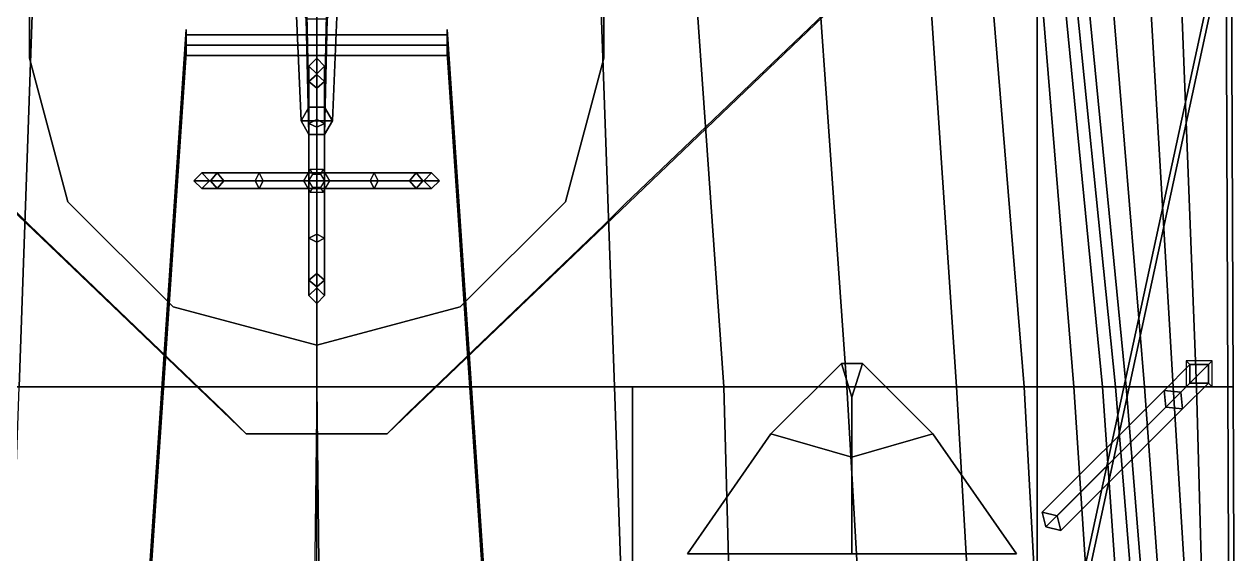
# Model space of a CAD drawing. Header units: millimetres. Extents: x -3.8 to 3.8, y -36.3 to 63.6.
# Drawn here: x -1.12 to 3.52, y 11.75 to 13.78 of the extents above; entities that cross this region are included whole.
import ezdxf

# ---------------------------------------------------------------- set-up
doc = ezdxf.new("R2010")
doc.units = ezdxf.units.MM
doc.layers.add('railings', color=6, linetype='Continuous')
doc.layers.add('superstructure', color=3, linetype='Continuous')

msp = doc.modelspace()

# ---------------------------------------------------------------- linework, layer by layer
for points in [[(-1.38, 14.95, -1.38), (-1.05, 14.95, -1.53), (-1.14, 12.39, -1.53), (-1.56, 12.39, -1.38)], [(-1.05, 14.95, -1.53), (0, 14.95, -1.88), (0, 12.39, -1.93), (-1.14, 12.39, -1.53)], [(1.14, 12.39, -1.53), (0, 12.39, -1.93), (0, 14.95, -1.88), (1.05, 14.95, -1.53)], [(1.56, 12.39, -1.38), (1.14, 12.39, -1.53), (1.05, 14.95, -1.53), (1.38, 14.95, -1.38)], [(2.03, 12.39, -1.11), (1.56, 12.39, -1.38), (1.38, 14.95, -1.38), (1.85, 14.95, -1.11)], [(2.45, 12.39, -0.82), (2.03, 12.39, -1.11), (1.85, 14.95, -1.11), (2.28, 14.95, -0.82)], [(2.71, 12.39, -0.57), (2.45, 12.39, -0.82), (2.28, 14.95, -0.82), (2.5, 14.95, -0.57)], [(2.9, 12.39, -0.27), (2.71, 12.39, -0.57), (2.5, 14.95, -0.57), (2.69, 14.95, -0.27)], [(3.01, 12.39), (2.9, 12.39, -0.27), (2.69, 14.95, -0.27), (2.76, 14.95)], [(3.06, 12.39, 0.27), (3.01, 12.39), (2.76, 14.95), (2.8, 14.95, 0.27)], [(3.1, 12.39, 1.01), (3.06, 12.39, 0.27), (2.8, 14.95, 0.27), (2.85, 14.95, 1.01)], [(3.17, 12.39, 1.76), (3.1, 12.39, 1.01), (2.85, 14.95, 1.01), (2.96, 14.95, 1.79)], [(3.28, 12.39, 2.57), (3.17, 12.39, 1.76), (2.96, 14.95, 1.79), (3.13, 14.95, 2.57)], [(3.37, 12.39, 3.01), (3.28, 12.39, 2.57), (3.13, 14.95, 2.57), (3.27, 14.95, 3.01)], [(3.51, 12.39, 3.67), (3.37, 12.39, 3.01), (3.27, 14.95, 3.01), (3.5, 14.95, 3.67)], [(3.49, 12.39, 3.84), (3.51, 12.39, 3.79), (3.5, 14.95, 3.79), (3.48, 14.95, 3.85)], [(3.51, 12.39, 3.79), (3.51, 12.39, 3.67), (3.5, 14.95, 3.67), (3.5, 14.95, 3.79)], [(3.4295, 12.4895, 3.79), (3.3305, 12.4895, 3.79), (3.3446, 12.4754, 5.81), (3.4154, 12.4754, 5.84)], [(3.3305, 12.4895, 3.79), (3.3305, 12.3905, 3.79), (3.3446, 12.4046, 5.77), (3.3446, 12.4754, 5.81)], [(3.4295, 12.3905, 3.79), (3.4295, 12.4895, 3.79), (3.4154, 12.4754, 5.84), (3.4154, 12.4046, 5.81)], [(3.4154, 12.4754, 5.84), (3.3446, 12.4754, 5.81), (3.2456, 12.3764, 6.14), (3.3093, 12.3693, 6.16)], [(3.3446, 12.4754, 5.81), (3.3446, 12.4046, 5.77), (3.2527, 12.3127, 6.12), (3.2456, 12.3764, 6.14)], [(3.4154, 12.4046, 5.81), (3.4154, 12.4754, 5.84), (3.3093, 12.3693, 6.16), (3.3164, 12.3056, 6.14)], [(-1.14, 12.39, -1.53), (0, 12.39, -1.93), (-0.03, 9.8, -1.93), (-1.23, 9.8, -1.53)], [(1.23, 9.8, -1.53), (0.03, 9.8, -1.93), (0, 12.39, -1.93), (1.14, 12.39, -1.53)], [(0, 12.39, -1.93), (0, 12.39, -1.93), (0.03, 9.8, -1.93), (0, 9.8, -1.93)], [(1.63, 9.8, -1.38), (1.23, 9.8, -1.53), (1.14, 12.39, -1.53), (1.56, 12.39, -1.38)], [(2.18, 9.8, -1.11), (1.63, 9.8, -1.38), (1.56, 12.39, -1.38), (2.03, 12.39, -1.11)], [(2.6, 9.8, -0.82), (2.18, 9.8, -1.11), (2.03, 12.39, -1.11), (2.45, 12.39, -0.82)], [(2.85, 9.8, -0.57), (2.6, 9.8, -0.82), (2.45, 12.39, -0.82), (2.71, 12.39, -0.57)], [(3.07, 9.8, -0.27), (2.85, 9.8, -0.57), (2.71, 12.39, -0.57), (2.9, 12.39, -0.27)], [(3.19, 9.8), (3.07, 9.8, -0.27), (2.9, 12.39, -0.27), (3.01, 12.39)], [(3.27, 9.8, 0.27), (3.19, 9.8), (3.01, 12.39), (3.06, 12.39, 0.27)], [(3.31, 9.8, 1.01), (3.27, 9.8, 0.27), (3.06, 12.39, 0.27), (3.1, 12.39, 1.01)], [(3.36, 9.8, 1.72), (3.31, 9.8, 1.01), (3.1, 12.39, 1.01), (3.17, 12.39, 1.76)], [(3.44, 9.8, 3.01), (3.36, 9.8, 1.72), (3.17, 12.39, 1.76), (3.28, 12.39, 2.57)], [(3.3446, 12.4046, 5.77), (3.4154, 12.4046, 5.81), (3.3164, 12.3056, 6.14), (3.2527, 12.3127, 6.12)], [(3.44, 9.8, 3.01), (3.44, 9.8, 3.01), (3.28, 12.39, 2.57), (3.37, 12.39, 3.01)], [(3.3305, 12.3905, 3.79), (3.4295, 12.3905, 3.79), (3.4154, 12.4046, 5.81), (3.3446, 12.4046, 5.77)], [(3.52, 9.8, 3.67), (3.44, 9.8, 3.01), (3.37, 12.39, 3.01), (3.51, 12.39, 3.67)], [(3.5, 9.8, 3.84), (3.52, 9.8, 3.79), (3.51, 12.39, 3.79), (3.49, 12.39, 3.84)], [(3.52, 9.8, 3.79), (3.52, 9.8, 3.67), (3.51, 12.39, 3.67), (3.51, 12.39, 3.79)], [(3.3093, 12.3693, 6.16), (3.2456, 12.3764, 6.14), (2.779, 11.9097, 6.65), (2.8355, 11.8955, 6.69)], [(3.2456, 12.3764, 6.14), (3.2527, 12.3127, 6.12), (2.7931, 11.8531, 6.63), (2.779, 11.9097, 6.65)], [(3.3164, 12.3056, 6.14), (3.3093, 12.3693, 6.16), (2.8355, 11.8955, 6.69), (2.8497, 11.839, 6.65)], [(3.2527, 12.3127, 6.12), (3.3164, 12.3056, 6.14), (2.8497, 11.839, 6.65), (2.7931, 11.8531, 6.63)], [(2.8355, 11.8955, 6.69), (2.779, 11.9097, 6.65), (2.7931, 11.8531, 6.63), (2.8497, 11.839, 6.65)]]:
    msp.add_3dface(points)
at = {"layer": 'railings'}
for points in [[(1.18, 13.09, 7.37), (2.34, 14.2, 7.37), (2.34, 14.2, 7.29), (1.18, 13.09, 7.29)], [(1.18, 13.09, 7.29), (2.34, 14.2, 7.29), (2.34, 14.2, 7.37), (1.18, 13.09, 7.37)], [(1.18, 13.09, 7.76), (2.34, 14.2, 7.76), (2.34, 14.2, 7.84), (1.18, 13.09, 7.84)], [(1.18, 13.09, 7.84), (2.34, 14.2, 7.84), (2.34, 14.2, 7.76), (1.18, 13.09, 7.76)], [(-1.18, 13.09, 6.84), (-1.18, 13.09, 7.84), (-1.1, 13.01, 7.84), (-1.1, 13.01, 6.84)], [(-1.1, 13.01, 6.84), (-1.1, 13.01, 7.84), (-1.18, 13.09, 7.84), (-1.18, 13.09, 6.84)], [(1.1, 13.01, 6.84), (1.1, 13.01, 7.84), (1.18, 13.09, 7.84), (1.18, 13.09, 6.84)], [(1.18, 13.09, 6.84), (1.18, 13.09, 7.84), (1.1, 13.01, 7.84), (1.1, 13.01, 6.84)], [(-0.35, 12.29, 7.84), (-1.1, 13.01, 7.84), (-1.1, 13.01, 7.76), (-0.35, 12.29, 7.76)], [(-0.35, 12.29, 7.76), (-1.1, 13.01, 7.76), (-1.1, 13.01, 7.84), (-0.35, 12.29, 7.84)], [(-0.35, 12.29, 7.37), (-1.1, 13.01, 7.37), (-1.1, 13.01, 7.29), (-0.35, 12.29, 7.29)], [(-0.35, 12.29, 7.29), (-1.1, 13.01, 7.29), (-1.1, 13.01, 7.37), (-0.35, 12.29, 7.37)], [(0.35, 12.29, 7.29), (1.1, 13.01, 7.29), (1.1, 13.01, 7.37), (0.35, 12.29, 7.37)], [(0.35, 12.29, 7.37), (1.1, 13.01, 7.37), (1.1, 13.01, 7.29), (0.35, 12.29, 7.29)], [(0.35, 12.29, 7.84), (1.1, 13.01, 7.84), (1.1, 13.01, 7.76), (0.35, 12.29, 7.76)], [(0.35, 12.29, 7.76), (1.1, 13.01, 7.76), (1.1, 13.01, 7.84), (0.35, 12.29, 7.84)], [(1.74, 12.21, 5.32), (2.05, 12.12, 4.19), (2.05, 12.35, 4.44), (2.01, 12.48, 5.32)], [(2.01, 12.48, 5.32), (2.05, 12.35, 4.44), (2.05, 12.12, 4.19), (1.74, 12.21, 5.32)], [(2.09, 12.48, 5.32), (2.05, 12.35, 4.44), (2.05, 12.35, 4.44), (2.01, 12.48, 5.32)], [(2.01, 12.48, 5.32), (2.05, 12.35, 4.44), (2.05, 12.35, 4.44), (2.09, 12.48, 5.32)], [(2.09, 12.48, 5.32), (2.05, 12.35, 4.44), (2.05, 12.12, 4.19), (2.36, 12.21, 5.32)], [(2.36, 12.21, 5.32), (2.05, 12.12, 4.19), (2.05, 12.35, 4.44), (2.09, 12.48, 5.32)], [(-0.35, 12.29, 6.84), (-0.35, 12.29, 7.84), (-0.27, 12.21, 7.84), (-0.27, 12.21, 6.84)], [(-0.27, 12.21, 6.84), (-0.27, 12.21, 7.84), (-0.35, 12.29, 7.84), (-0.35, 12.29, 6.84)], [(0.27, 12.21, 6.84), (0.27, 12.21, 7.84), (0.35, 12.29, 7.84), (0.35, 12.29, 6.84)], [(0.35, 12.29, 6.84), (0.35, 12.29, 7.84), (0.27, 12.21, 7.84), (0.27, 12.21, 6.84)], [(-0.27, 12.21, 7.76), (0.27, 12.21, 7.76), (0.27, 12.21, 7.84), (-0.27, 12.21, 7.84)], [(-0.27, 12.21, 7.84), (0.27, 12.21, 7.84), (0.27, 12.21, 7.76), (-0.27, 12.21, 7.76)], [(-0.27, 12.21, 7.37), (0.27, 12.21, 7.37), (0.27, 12.21, 7.29), (-0.27, 12.21, 7.29)], [(-0.27, 12.21, 7.29), (0.27, 12.21, 7.29), (0.27, 12.21, 7.37), (-0.27, 12.21, 7.37)], [(1.42, 11.75, 5.23), (2.05, 11.75, 4.19), (2.05, 12.12, 4.19), (1.74, 12.21, 5.32)], [(1.74, 12.21, 5.32), (2.05, 12.12, 4.19), (2.05, 11.75, 4.19), (1.42, 11.75, 5.23)], [(2.36, 12.21, 5.32), (2.05, 12.12, 4.19), (2.05, 11.75, 4.19), (2.68, 11.75, 5.23)], [(2.68, 11.75, 5.23), (2.05, 11.75, 4.19), (2.05, 12.12, 4.19), (2.36, 12.21, 5.32)]]:
    msp.add_3dface(points, dxfattribs=at)
at = {"layer": 'superstructure'}
for points in [[(0.27, 12.21, 6.84), (3.4, 15.21, 6.84), (-3.4, 15.21, 6.84), (-0.27, 12.21, 6.84)], [(-3.4, 15.21, 6.84), (-3.4, 15.21, 6.65), (-0.27, 12.21, 6.65), (-0.27, 12.21, 6.84)], [(-0.27, 12.21, 6.65), (-3.4, 15.21, 6.65), (3.4, 15.21, 6.65), (0.27, 12.21, 6.65)], [(0.27, 12.21, 6.65), (3.4, 15.21, 6.65), (3.4, 15.21, 6.84), (0.27, 12.21, 6.84)], [(-2.76, 14.95, 4.15), (-2.76, 12.39, 4.15), (2.76, 12.39, 4.15), (2.76, 14.95, 4.15)], [(-1.1, 14.95, 4.15), (-1.1, 13.65, 4.15), (-1.1, 13.65, 6.65), (-1.1, 14.95, 6.65)], [(1.1, 13.65, 4.15), (1.1, 14.95, 4.15), (1.1, 14.95, 6.65), (1.1, 13.65, 6.65)], [(2.76, 14.95, 4.15), (2.76, 12.39, 4.15), (3.49, 12.39, 3.84), (3.48, 14.95, 3.85)], [(1.21, 3.57, 4.84), (1.21, 3.68, 4.84), (3.5, 14.28, 14.61), (3.5, 14.19, 14.61)], [(3.5, 14.19, 14.61), (3.5, 14.28, 14.61), (1.21, 3.68, 4.84), (1.21, 3.57, 4.84)], [(-0.04, 13.9393, 14.99), (-0.08, 13.87, 14.99), (-0.06, 13.41, 22.04), (-0.03, 13.462, 22.04)], [(0.04, 13.9393, 14.99), (-0.04, 13.9393, 14.99), (-0.03, 13.462, 22.04), (0.03, 13.462, 22.04)], [(0.08, 13.87, 14.99), (0.04, 13.9393, 14.99), (0.03, 13.462, 22.04), (0.06, 13.41, 22.04)], [(-0.08, 13.87, 14.99), (-0.04, 13.8007, 14.99), (-0.03, 13.358, 22.04), (-0.06, 13.41, 22.04)], [(0.04, 13.8007, 14.99), (0.08, 13.87, 14.99), (0.06, 13.41, 22.04), (0.03, 13.358, 22.04)], [(-0.04, 13.8007, 14.99), (0.04, 13.8007, 14.99), (0.03, 13.358, 22.04), (-0.03, 13.358, 22.04)], [(-0.5, 13.67, 17.71), (-0.5, 13.76, 17.69), (-1.87, -6.46, 8.6), (-1.87, -6.57, 8.6)], [(-1.87, -6.57, 8.6), (-1.87, -6.46, 8.6), (-0.5, 13.76, 17.69), (-0.5, 13.67, 17.71)], [(-0.5, 13.74, 17.69), (-0.5, 13.7, 17.73), (0.5, 13.7, 17.73), (0.5, 13.74, 17.69)], [(-0.5, 13.7, 17.65), (-0.5, 13.74, 17.69), (0.5, 13.74, 17.69), (0.5, 13.7, 17.65)], [(-0.5, 13.74, 17.69), (-0.5, 13.7, 17.65), (-0.5, 13.66, 17.69), (-0.5, 13.7, 17.73)], [(1.87, -6.57, 8.6), (1.87, -6.46, 8.6), (0.5, 13.76, 17.69), (0.5, 13.67, 17.71)], [(0.5, 13.67, 17.71), (0.5, 13.76, 17.69), (1.87, -6.46, 8.6), (1.87, -6.57, 8.6)], [(0.5, 13.7, 17.73), (0.5, 13.66, 17.69), (0.5, 13.7, 17.65), (0.5, 13.74, 17.69)], [(-0.5, 13.7, 17.73), (-0.5, 13.66, 17.69), (0.5, 13.66, 17.69), (0.5, 13.7, 17.73)], [(-0.5, 13.66, 17.69), (-0.5, 13.7, 17.65), (0.5, 13.7, 17.65), (0.5, 13.66, 17.69)], [(-1.1, 13.65, 4.15), (-0.9526, 13.1, 4.15), (-0.9526, 13.1, 6.65), (-1.1, 13.65, 6.65)], [(-0.03, 13.62, 8.71), (0, 13.65, 8.71), (0, 13.587, 8.475), (-0.03, 13.5611, 8.49)], [(-0.03, 13.5611, 8.93), (0, 13.587, 8.945), (0, 13.65, 8.71), (-0.03, 13.62, 8.71)], [(0, 13.65, 8.71), (0.03, 13.62, 8.71), (0.03, 13.5611, 8.49), (0, 13.587, 8.475)], [(0, 13.587, 8.945), (0.03, 13.5611, 8.93), (0.03, 13.62, 8.71), (0, 13.65, 8.71)], [(0.9526, 13.1, 4.15), (1.1, 13.65, 4.15), (1.1, 13.65, 6.65), (0.9526, 13.1, 6.65)], [(0, 13.59, 8.71), (-0.03, 13.62, 8.71), (-0.03, 13.5611, 8.49), (0, 13.5351, 8.505)], [(0, 13.5351, 8.915), (-0.03, 13.5611, 8.93), (-0.03, 13.62, 8.71), (0, 13.59, 8.71)], [(0.03, 13.62, 8.71), (0, 13.59, 8.71), (0, 13.5351, 8.505), (0.03, 13.5611, 8.49)], [(0.03, 13.5611, 8.93), (0, 13.5351, 8.915), (0, 13.59, 8.71), (0.03, 13.62, 8.71)], [(-0.03, 13.5611, 8.49), (0, 13.587, 8.475), (0, 13.415, 8.303), (-0.03, 13.4, 8.3289)], [(-0.03, 13.4, 9.0911), (0, 13.415, 9.117), (0, 13.587, 8.945), (-0.03, 13.5611, 8.93)], [(0, 13.5351, 8.505), (-0.03, 13.5611, 8.49), (-0.03, 13.4, 8.3289), (0, 13.385, 8.3549)], [(0, 13.385, 9.0651), (-0.03, 13.4, 9.0911), (-0.03, 13.5611, 8.93), (0, 13.5351, 8.915)], [(0, 13.587, 8.475), (0.03, 13.5611, 8.49), (0.03, 13.4, 8.3289), (0, 13.415, 8.303)], [(0, 13.415, 9.117), (0.03, 13.4, 9.0911), (0.03, 13.5611, 8.93), (0, 13.587, 8.945)], [(0.03, 13.5611, 8.49), (0, 13.5351, 8.505), (0, 13.385, 8.3549), (0.03, 13.4, 8.3289)], [(0.03, 13.4, 9.0911), (0, 13.385, 9.0651), (0, 13.5351, 8.915), (0.03, 13.5611, 8.93)], [(-0.06, 13.41, 22.04), (0.06, 13.41, 22.04), (0.03, 13.462, 22.04), (-0.03, 13.462, 22.04)], [(-0.03, 13.358, 22.04), (0.03, 13.358, 22.04), (0.06, 13.41, 22.04), (-0.06, 13.41, 22.04)], [(-0.03, 13.4, 8.3289), (0, 13.415, 8.303), (0, 13.18, 8.24), (-0.03, 13.18, 8.27)], [(-0.03, 13.18, 9.15), (0, 13.18, 9.18), (0, 13.415, 9.117), (-0.03, 13.4, 9.0911)], [(0, 13.415, 8.303), (0.03, 13.4, 8.3289), (0.03, 13.18, 8.27), (0, 13.18, 8.24)], [(0, 13.18, 9.18), (0.03, 13.18, 9.15), (0.03, 13.4, 9.0911), (0, 13.415, 9.117)], [(0, 13.385, 8.3549), (-0.03, 13.4, 8.3289), (-0.03, 13.18, 8.27), (0, 13.18, 8.3)], [(0, 13.18, 9.12), (-0.03, 13.18, 9.15), (-0.03, 13.4, 9.0911), (0, 13.385, 9.0651)], [(0.03, 13.4, 8.3289), (0, 13.385, 8.3549), (0, 13.18, 8.3), (0.03, 13.18, 8.27)], [(0.03, 13.18, 9.15), (0, 13.18, 9.12), (0, 13.385, 9.0651), (0.03, 13.4, 9.0911)], [(-0.3811, 13.21, 8.49), (-0.407, 13.18, 8.475), (-0.47, 13.18, 8.71), (-0.44, 13.21, 8.71)], [(-0.44, 13.21, 8.71), (-0.47, 13.18, 8.71), (-0.407, 13.18, 8.945), (-0.3811, 13.21, 8.93)], [(-0.407, 13.18, 8.475), (-0.3811, 13.15, 8.49), (-0.44, 13.15, 8.71), (-0.47, 13.18, 8.71)], [(-0.47, 13.18, 8.71), (-0.44, 13.15, 8.71), (-0.3811, 13.15, 8.93), (-0.407, 13.18, 8.945)], [(-0.3551, 13.18, 8.505), (-0.3811, 13.21, 8.49), (-0.44, 13.21, 8.71), (-0.41, 13.18, 8.71)], [(-0.41, 13.18, 8.71), (-0.44, 13.21, 8.71), (-0.3811, 13.21, 8.93), (-0.3551, 13.18, 8.915)], [(-0.3811, 13.15, 8.49), (-0.3551, 13.18, 8.505), (-0.41, 13.18, 8.71), (-0.44, 13.15, 8.71)], [(-0.44, 13.15, 8.71), (-0.41, 13.18, 8.71), (-0.3551, 13.18, 8.915), (-0.3811, 13.15, 8.93)], [(-0.22, 13.21, 8.3289), (-0.235, 13.18, 8.303), (-0.407, 13.18, 8.475), (-0.3811, 13.21, 8.49)], [(-0.3811, 13.21, 8.93), (-0.407, 13.18, 8.945), (-0.235, 13.18, 9.117), (-0.22, 13.21, 9.0911)], [(-0.235, 13.18, 8.303), (-0.22, 13.15, 8.3289), (-0.3811, 13.15, 8.49), (-0.407, 13.18, 8.475)], [(-0.407, 13.18, 8.945), (-0.3811, 13.15, 8.93), (-0.22, 13.15, 9.0911), (-0.235, 13.18, 9.117)], [(-0.205, 13.18, 8.3549), (-0.22, 13.21, 8.3289), (-0.3811, 13.21, 8.49), (-0.3551, 13.18, 8.505)], [(-0.3551, 13.18, 8.915), (-0.3811, 13.21, 8.93), (-0.22, 13.21, 9.0911), (-0.205, 13.18, 9.0651)], [(-0.22, 13.15, 8.3289), (-0.205, 13.18, 8.3549), (-0.3551, 13.18, 8.505), (-0.3811, 13.15, 8.49)], [(-0.3811, 13.15, 8.93), (-0.3551, 13.18, 8.915), (-0.205, 13.18, 9.0651), (-0.22, 13.15, 9.0911)], [(0, 13.21, 8.27), (0, 13.18, 8.24), (-0.235, 13.18, 8.303), (-0.22, 13.21, 8.3289)], [(-0.22, 13.21, 9.0911), (-0.235, 13.18, 9.117), (0, 13.18, 9.18), (0, 13.21, 9.15)], [(0, 13.18, 8.24), (0, 13.15, 8.27), (-0.22, 13.15, 8.3289), (-0.235, 13.18, 8.303)], [(-0.235, 13.18, 9.117), (-0.22, 13.15, 9.0911), (0, 13.15, 9.15), (0, 13.18, 9.18)], [(0, 13.18, 8.3), (0, 13.21, 8.27), (-0.22, 13.21, 8.3289), (-0.205, 13.18, 8.3549)], [(-0.205, 13.18, 9.0651), (-0.22, 13.21, 9.0911), (0, 13.21, 9.15), (0, 13.18, 9.12)], [(0, 13.15, 8.27), (0, 13.18, 8.3), (-0.205, 13.18, 8.3549), (-0.22, 13.15, 8.3289)], [(-0.22, 13.15, 9.0911), (-0.205, 13.18, 9.0651), (0, 13.18, 9.12), (0, 13.15, 9.15)], [(-0.03, 13.18, 8.27), (-0.015, 13.206, 8.27), (-0.025, 13.2233, 6.84), (-0.05, 13.18, 6.84)], [(-0.015, 13.154, 8.27), (-0.03, 13.18, 8.27), (-0.05, 13.18, 6.84), (-0.025, 13.1367, 6.84)], [(0, 13.18, 8.3), (-0.03, 13.18, 8.27), (-0.03, 12.96, 8.3289), (0, 12.975, 8.3549)], [(-0.03, 13.18, 8.27), (0, 13.18, 8.24), (0, 12.945, 8.303), (-0.03, 12.96, 8.3289)], [(0, 12.975, 9.0651), (-0.03, 12.96, 9.0911), (-0.03, 13.18, 9.15), (0, 13.18, 9.12)], [(-0.03, 12.96, 9.0911), (0, 12.945, 9.117), (0, 13.18, 9.18), (-0.03, 13.18, 9.15)], [(-0.015, 13.206, 8.27), (0.015, 13.206, 8.27), (0.025, 13.2233, 6.84), (-0.025, 13.2233, 6.84)], [(0.205, 13.18, 8.3549), (0.22, 13.21, 8.3289), (0, 13.21, 8.27), (0, 13.18, 8.3)], [(0.22, 13.21, 8.3289), (0.235, 13.18, 8.303), (0, 13.18, 8.24), (0, 13.21, 8.27)], [(0, 13.18, 9.12), (0, 13.21, 9.15), (0.22, 13.21, 9.0911), (0.205, 13.18, 9.0651)], [(0, 13.21, 9.15), (0, 13.18, 9.18), (0.235, 13.18, 9.117), (0.22, 13.21, 9.0911)], [(0.03, 13.18, 8.27), (0, 13.18, 8.3), (0, 12.975, 8.3549), (0.03, 12.96, 8.3289)], [(0, 13.18, 8.24), (0.03, 13.18, 8.27), (0.03, 12.96, 8.3289), (0, 12.945, 8.303)], [(0.03, 12.96, 9.0911), (0, 12.975, 9.0651), (0, 13.18, 9.12), (0.03, 13.18, 9.15)], [(0, 12.945, 9.117), (0.03, 12.96, 9.0911), (0.03, 13.18, 9.15), (0, 13.18, 9.18)], [(0.22, 13.15, 8.3289), (0.205, 13.18, 8.3549), (0, 13.18, 8.3), (0, 13.15, 8.27)], [(0.235, 13.18, 8.303), (0.22, 13.15, 8.3289), (0, 13.15, 8.27), (0, 13.18, 8.24)], [(0, 13.15, 9.15), (0, 13.18, 9.12), (0.205, 13.18, 9.0651), (0.22, 13.15, 9.0911)], [(0, 13.18, 9.18), (0, 13.15, 9.15), (0.22, 13.15, 9.0911), (0.235, 13.18, 9.117)], [(0.015, 13.206, 8.27), (0.03, 13.18, 8.27), (0.05, 13.18, 6.84), (0.025, 13.2233, 6.84)], [(0.03, 13.18, 8.27), (0.015, 13.154, 8.27), (0.025, 13.1367, 6.84), (0.05, 13.18, 6.84)], [(0.3551, 13.18, 8.505), (0.3811, 13.21, 8.49), (0.22, 13.21, 8.3289), (0.205, 13.18, 8.3549)], [(0.205, 13.18, 9.0651), (0.22, 13.21, 9.0911), (0.3811, 13.21, 8.93), (0.3551, 13.18, 8.915)], [(0.3811, 13.15, 8.49), (0.3551, 13.18, 8.505), (0.205, 13.18, 8.3549), (0.22, 13.15, 8.3289)], [(0.22, 13.15, 9.0911), (0.205, 13.18, 9.0651), (0.3551, 13.18, 8.915), (0.3811, 13.15, 8.93)], [(0.3811, 13.21, 8.49), (0.407, 13.18, 8.475), (0.235, 13.18, 8.303), (0.22, 13.21, 8.3289)], [(0.22, 13.21, 9.0911), (0.235, 13.18, 9.117), (0.407, 13.18, 8.945), (0.3811, 13.21, 8.93)], [(0.407, 13.18, 8.475), (0.3811, 13.15, 8.49), (0.22, 13.15, 8.3289), (0.235, 13.18, 8.303)], [(0.235, 13.18, 9.117), (0.22, 13.15, 9.0911), (0.3811, 13.15, 8.93), (0.407, 13.18, 8.945)], [(0.41, 13.18, 8.71), (0.44, 13.21, 8.71), (0.3811, 13.21, 8.49), (0.3551, 13.18, 8.505)], [(0.3551, 13.18, 8.915), (0.3811, 13.21, 8.93), (0.44, 13.21, 8.71), (0.41, 13.18, 8.71)], [(0.44, 13.15, 8.71), (0.41, 13.18, 8.71), (0.3551, 13.18, 8.505), (0.3811, 13.15, 8.49)], [(0.3811, 13.15, 8.93), (0.3551, 13.18, 8.915), (0.41, 13.18, 8.71), (0.44, 13.15, 8.71)], [(0.44, 13.21, 8.71), (0.47, 13.18, 8.71), (0.407, 13.18, 8.475), (0.3811, 13.21, 8.49)], [(0.3811, 13.21, 8.93), (0.407, 13.18, 8.945), (0.47, 13.18, 8.71), (0.44, 13.21, 8.71)], [(0.47, 13.18, 8.71), (0.44, 13.15, 8.71), (0.3811, 13.15, 8.49), (0.407, 13.18, 8.475)], [(0.407, 13.18, 8.945), (0.3811, 13.15, 8.93), (0.44, 13.15, 8.71), (0.47, 13.18, 8.71)], [(0.015, 13.154, 8.27), (-0.015, 13.154, 8.27), (-0.025, 13.1367, 6.84), (0.025, 13.1367, 6.84)], [(-0.9526, 13.1, 4.15), (-0.55, 12.6974, 4.15), (-0.55, 12.6974, 6.65), (-0.9526, 13.1, 6.65)], [(0.55, 12.6974, 4.15), (0.9526, 13.1, 4.15), (0.9526, 13.1, 6.65), (0.55, 12.6974, 6.65)], [(0, 12.975, 8.3549), (-0.03, 12.96, 8.3289), (-0.03, 12.7989, 8.49), (0, 12.8249, 8.505)], [(0, 12.8249, 8.915), (-0.03, 12.7989, 8.93), (-0.03, 12.96, 9.0911), (0, 12.975, 9.0651)], [(-0.03, 12.96, 8.3289), (0, 12.945, 8.303), (0, 12.773, 8.475), (-0.03, 12.7989, 8.49)], [(-0.03, 12.7989, 8.93), (0, 12.773, 8.945), (0, 12.945, 9.117), (-0.03, 12.96, 9.0911)], [(0.03, 12.96, 8.3289), (0, 12.975, 8.3549), (0, 12.8249, 8.505), (0.03, 12.7989, 8.49)], [(0.03, 12.7989, 8.93), (0, 12.8249, 8.915), (0, 12.975, 9.0651), (0.03, 12.96, 9.0911)], [(0, 12.945, 8.303), (0.03, 12.96, 8.3289), (0.03, 12.7989, 8.49), (0, 12.773, 8.475)], [(0, 12.773, 8.945), (0.03, 12.7989, 8.93), (0.03, 12.96, 9.0911), (0, 12.945, 9.117)], [(0, 12.8249, 8.505), (-0.03, 12.7989, 8.49), (-0.03, 12.74, 8.71), (0, 12.77, 8.71)], [(0, 12.77, 8.71), (-0.03, 12.74, 8.71), (-0.03, 12.7989, 8.93), (0, 12.8249, 8.915)], [(0.03, 12.7989, 8.49), (0, 12.8249, 8.505), (0, 12.77, 8.71), (0.03, 12.74, 8.71)], [(0.03, 12.74, 8.71), (0, 12.77, 8.71), (0, 12.8249, 8.915), (0.03, 12.7989, 8.93)], [(-0.03, 12.7989, 8.49), (0, 12.773, 8.475), (0, 12.71, 8.71), (-0.03, 12.74, 8.71)], [(-0.03, 12.74, 8.71), (0, 12.71, 8.71), (0, 12.773, 8.945), (-0.03, 12.7989, 8.93)], [(0, 12.773, 8.475), (0.03, 12.7989, 8.49), (0.03, 12.74, 8.71), (0, 12.71, 8.71)], [(0, 12.71, 8.71), (0.03, 12.74, 8.71), (0.03, 12.7989, 8.93), (0, 12.773, 8.945)], [(-0.55, 12.6974, 4.15), (0, 12.55, 4.15), (0, 12.55, 6.65), (-0.55, 12.6974, 6.65)], [(0, 12.55, 4.15), (0.55, 12.6974, 4.15), (0.55, 12.6974, 6.65), (0, 12.55, 6.65)], [(1.21, 12.39, 4.84), (1.21, 12.39, 4.15), (-1.21, 12.39, 4.15), (-1.21, 12.39, 4.84)], [(1.21, 2.48, 4.84), (1.21, 12.39, 4.84), (-1.21, 12.39, 4.84), (-1.21, 2.48, 4.84)], [(1.21, 9.8, 4.18), (1.21, 12.39, 4.15), (1.21, 12.39, 4.84), (1.21, 9.8, 4.84)], [(1.21, 12.39, 4.15), (1.21, 9.8, 4.18), (2.76, 9.8, 4.18), (2.76, 12.39, 4.15)], [(2.76, 12.39, 4.15), (2.76, 9.8, 4.18), (3.5, 9.8, 3.84), (3.49, 12.39, 3.84)], [(-0.27, 12.21, 6.84), (-0.27, 12.21, 6.65), (0.27, 12.21, 6.65), (0.27, 12.21, 6.84)]]:
    msp.add_3dface(points, dxfattribs=at)

doc.saveas('drawing.dxf')
